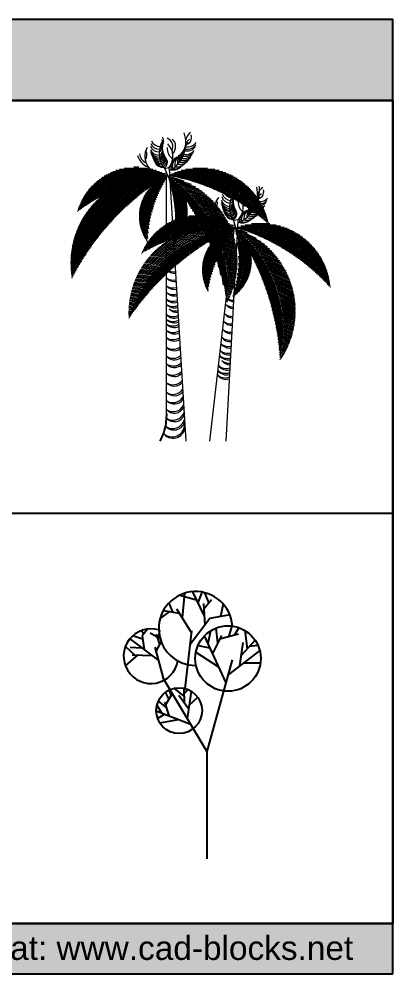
# Model space of a CAD drawing. Header units: millimetres. Extents: x 61831 to 121408, y 302 to 24841.
# Drawn here: x 111796 to 121408, y 302 to 24841 of the extents above; entities that cross this region are included whole.
import ezdxf

# ---------------------------------------------------------------- set-up
doc = ezdxf.new("R2010")
doc.units = ezdxf.units.MM
doc.layers.add('www.cad-blocks.net', color=7, linetype='Continuous')
doc.styles.get("Standard").update_dxf_attribs({"font": 'arial.ttf'})
pattern_1 = [(180, (-2142699.932414323, -996330.4275282267), (0, -29.1703125), [])]
pattern_2 = [(278.4415576072354, (-2142699.932414323, -996330.4275282267), (28.85428472503395, 4.2822172240944), [])]

# ---------------------------------------------------------------- blocks, each defined once
blk = doc.blocks.new('A$C42F82387')
at = {"lineweight": 0}
h = blk.add_hatch(dxfattribs=at)
h.set_pattern_fill('ANSI31', color=3, scale=9.187500000000002, angle=135, style=0)
h.set_pattern_definition(pattern_1)
edge = h.paths.add_edge_path()
edge.add_arc((1685.798546170394, 5480.013718019771), 1571.958444475407, 58.39961388715452, 164.7071174332246)
edge.add_arc((2087.424262181885, 4463.205722462393), 2393.193991167024, 79.84210066200382, 143.264631512149, ccw=False)
h = blk.add_hatch(dxfattribs=at)
h.set_pattern_fill('ANSI31', color=3, scale=9.187500000000002, angle=135, style=0)
h.set_pattern_definition(pattern_1)
edge = h.paths.add_edge_path()
edge.add_arc((3328.970523154305, 5235.13367240865), 1796.523936543321, 11.163224511919225, 117.47072805798939, ccw=False)
edge.add_arc((2787.47669638526, 4109.138900056925), 2735.078847048027, 32.60571043299483, 96.02824128313995)
h = blk.add_hatch(dxfattribs=at)
h.set_pattern_fill('ANSI31', color=3, scale=9.187500000000002, angle=135, style=0)
h.set_pattern_definition([(180, (-7378.981875555633, 401.5018819909383), (0, -29.1703125), [])])
edge = h.paths.add_edge_path()
edge.add_arc((2245.629228583741, 4591.279248615734), 2245.654920679152, 84.03010558761693, 190.3376091336871)
edge.add_arc((3391.26196632057, 3529.811959953258), 3418.848558810035, 105.47259236246629, 168.8951232126115, ccw=False)
h = blk.add_hatch(dxfattribs=at)
h.set_pattern_fill('ANSI31', color=75, scale=9.187500000000002, angle=233.4415576072354, style=0)
h.set_pattern_definition(pattern_2)
h.paths.add_polyline_path([(2479.19047268416, 6824.755215697434, 0.2840204884461169), (36.42699205530516, 4188.300960257686, -0.1370209948031534)])
h = blk.add_hatch(dxfattribs=at)
h.set_pattern_fill('ANSI31', color=75, scale=9.187500000000002, angle=233.4415576072354, style=0)
h.set_pattern_definition(pattern_2)
h.paths.add_polyline_path([(2509.491569144506, 6818.887506522187, 0.2840204884461169), (169.5028515048034, 5894.622832121422, -0.1370209948031534)])
h = blk.add_hatch(dxfattribs=at)
h.set_pattern_fill('ANSI31', color=3, scale=4.593750000000001, angle=114.135600002388, style=0)
h.set_pattern_definition([(205.6457576736574, (-541.8531330611004, 1807.27045106321), (6.31254071898675, -13.14833116817685), [])])
edge = h.paths.add_edge_path()
edge.add_arc((2889.698514931035, 5778.579631813198), 1122.827460339577, 109.6758632612743, 215.9833668073444)
edge.add_arc((3635.7897374514, 5548.048329498481), 1709.424279405016, 131.1183500361237, 194.5408808862688, ccw=False)
h = blk.add_hatch(dxfattribs=at)
h.set_pattern_fill('ANSI31', color=75, scale=9.187500000000002, angle=233.4415576072354, style=0)
h.set_pattern_definition(pattern_2)
h.paths.add_polyline_path([(2511.644032257856, 6835.8479259089, 0.2840204884461169), (1981.120460814258, 5118.861945776043, -0.1370209948031534)])
h = blk.add_hatch(dxfattribs=at)
h.set_pattern_fill('ANSI31', color=3, scale=9.187500000000002, angle=135, style=0)
h.set_pattern_definition([(342.6104607047673, (9967.098483104768, -2251.200880716926), (-8.7180311857386, -27.83708073042405), [])])
edge = h.paths.add_edge_path()
edge.add_arc((2034.565481914091, 4623.556822126389), 2245.654920679152, 332.27285157108025, 438.5803551171504, ccw=False)
edge.add_arc((624.0569063542935, 3952.995316410445), 3418.848558810035, 353.7153374921559, 417.137868342301)
h = blk.add_hatch(dxfattribs=at)
h.set_pattern_fill('ANSI31', color=75, scale=9.187500000000002, angle=233.4415576072354, style=0)
h.set_pattern_definition(pattern_2)
h.paths.add_polyline_path([(2479.19047268416, 6824.755215697434, -0.2840204884461169), (4022.359192488439, 3578.740002310231, 0.1370209948031534)])
h = blk.add_hatch(dxfattribs=at)
h.set_pattern_fill('ANSI31', color=3, scale=9.187500000000002, angle=135, style=0)
h.set_pattern_definition(pattern_1)
edge = h.paths.add_edge_path()
edge.add_arc((1884.087309194205, 5889.672816919112), 1122.827460339577, 311.40845157346826, 417.7159551195384, ccw=False)
edge.add_arc((1105.666656170317, 5827.559367368995), 1709.424279405016, 332.850937494544, 396.2734683446891)
h = blk.add_hatch(dxfattribs=at)
h.set_pattern_fill('ANSI31', color=3, scale=9.187500000000002, angle=135, style=0)
h.set_pattern_definition(pattern_1)
h.paths.add_polyline_path([(2483.808503887951, 6838.923008493475, -0.2840204884461169), (2626.750661088154, 5047.537049096522, 0.1370209948031534)])
h = blk.add_hatch(dxfattribs=at)
h.set_pattern_fill('ANSI31', color=75, scale=9.187500000000002, angle=233.4415576072354, style=0)
h.set_pattern_definition(pattern_2)
h.paths.add_polyline_path([(2500.242397968774, 6829.093450666936, -0.2840204884461169), (5091.503549968562, 5582.949117668155, 0.1370209948031534)])
h = blk.add_hatch(dxfattribs=at)
h.set_pattern_fill('ANSI31', color=3, scale=9.187500000000002, angle=135, style=0)
h.set_pattern_definition(pattern_1)
edge = h.paths.add_edge_path()
edge.add_arc((3281.889345812233, 4242.041114053929), 1571.958444475407, 51.8411714943899, 158.14867504046)
edge.add_arc((3564.750408626845, 3186.014914220817), 2393.193991167024, 73.2836582692392, 136.7061891193844, ccw=False)
h = blk.add_hatch(dxfattribs=at)
h.set_pattern_fill('ANSI31', color=3, scale=9.187500000000002, angle=128.4415576072353, style=0)
h.set_pattern_definition([(173.4415576072353, (-6303.620382200083, 232.1122098252599), (-3.33173420911695, -28.97941818787005), [])])
edge = h.paths.add_edge_path()
edge.add_arc((3736.548185189546, 3295.180675629155), 2245.654920679152, 77.47166319485231, 183.7791667409224)
edge.add_arc((4753.446558119525, 2109.809478995456), 3418.848558810035, 98.91414996970173, 162.3366808198469, ccw=False)
h = blk.add_hatch(dxfattribs=at)
h.set_pattern_fill('ANSI31', color=75, scale=9.187500000000002, angle=233.4415576072354, style=0)
h.set_pattern_definition(pattern_2)
h.paths.add_polyline_path([(4223.6810278716, 5487.363912463283, 0.2840204884461169), (1495.776440876143, 3147.167119974976, -0.1370209948031534)])
h = blk.add_hatch(dxfattribs=at)
h.set_pattern_fill('ANSI31', color=75, scale=9.187500000000002, angle=233.4415576072354, style=0)
h.set_pattern_definition(pattern_2)
h.paths.add_polyline_path([(4253.113640171447, 5478.073713819213, 0.2840204884461169), (1822.871734557077, 4827.123126429135, -0.1370209948031534)])
h = blk.add_hatch(dxfattribs=at)
h.set_pattern_fill('ANSI31', color=3, scale=4.593750000000001, angle=107.5771576096234, style=0)
h.set_pattern_definition([(199.0873152808927, (649.3274226861249, 847.7675791326983), (4.76947281856035, -13.7832837839874), [])])
edge = h.paths.add_edge_path()
edge.add_arc((4512.012023439835, 4401.14780042167), 1122.827460339577, 103.1174208685097, 209.4249244145798)
edge.add_arc((5226.890224265357, 4086.909114622169), 1709.424279405016, 124.559907643359, 187.9824384935041, ccw=False)
h = blk.add_hatch(dxfattribs=at)
h.set_pattern_fill('ANSI31', color=75, scale=9.187500000000002, angle=233.4415576072354, style=0)
h.set_pattern_definition(pattern_2)
h.paths.add_polyline_path([(4257.18917889455, 5494.677294979199, 0.2840204884461169), (3534.029104350542, 3849.522097918707, -0.1370209948031534)])
h = blk.add_hatch(dxfattribs=at)
h.set_pattern_fill('ANSI31', color=3, scale=4.593750000000001, angle=107.5771576096234, style=0)
h.set_pattern_definition([(315.1876183143907, (5463.157263381363, -251.4341535747735), (-10.27943628577995, -10.34697890611095), [])])
edge = h.paths.add_edge_path()
edge.add_arc((3525.670354997346, 4626.371480292648), 1122.827460339577, 304.85000918070364, 411.1575127267738, ccw=False)
edge.add_arc((2745.249400139277, 4653.57307743538), 1709.424279405016, 326.2924951017794, 389.7150259519245)
h = blk.add_hatch(dxfattribs=at)
h.set_pattern_fill('ANSI31', color=75, scale=9.187500000000002, angle=233.4415576072354, style=0)
h.set_pattern_definition(pattern_2)
h.paths.add_polyline_path([(4229.887035344713, 5500.911533515005, -0.2840204884461169), (4167.287728858559, 3704.922267773632, 0.1370209948031534)])
h = blk.add_hatch(dxfattribs=at)
h.set_pattern_fill('ANSI31', color=3, scale=9.187500000000002, angle=128.4415576072353, style=0)
h.set_pattern_definition([(336.0520183120027, (10625.96225744048, -4384.441418582683), (-11.84043625373955, -26.6591672913612), [])])
edge = h.paths.add_edge_path()
edge.add_arc((3530.552302108365, 3351.354006166315), 2245.654920679152, 325.71440917831563, 432.0219127243858, ccw=False)
edge.add_arc((2052.685015748895, 2846.284250009638), 3418.848558810035, 347.1568950993913, 410.5794259495364)
h = blk.add_hatch(dxfattribs=at)
h.set_pattern_fill('ANSI31', color=75, scale=9.187500000000002, angle=233.4415576072354, style=0)
h.set_pattern_definition([(231.0520183120029, (10625.96225744048, -4384.441418582683), (-22.68624778929645, 18.33688339359495), [])])
h.paths.add_polyline_path([(4223.6810278716, 5487.363912463283, -0.2840204884461169), (5386.002197241134, 2086.335544078938, 0.1370209948031534)])
h = blk.add_hatch(dxfattribs=at)
h.set_pattern_fill('ANSI31', color=3, scale=9.187500000000002, angle=135, style=0)
h.set_pattern_definition(pattern_1)
edge = h.paths.add_edge_path()
edge.add_arc((4886.338823358732, 3811.086062241906), 1796.523936543321, 4.60478211915472, 110.91228566522469, ccw=False)
edge.add_arc((4219.781296612578, 2754.307535146632), 2735.078847048027, 26.04726804023021, 89.46979889037534)
h = blk.add_hatch(dxfattribs=at)
h.set_pattern_fill('ANSI31', color=75, scale=9.187500000000002, angle=233.4415576072354, style=0)
h.set_pattern_definition(pattern_2)
h.paths.add_polyline_path([(4245.090685115632, 5489.269277917898, -0.2840204884461169), (6677.063906315394, 3955.314810570919, 0.1370209948031534)])
at = {"color": 35, "lineweight": 0}
for p, q in [((2463.38035308574, 708.725935358445), (2463.38035308574, 6833.102934612405)), ((2541.615332381043, 6837.225483054477), (2960.371668513937, -8.71014708536677e-05)), ((3576.890110156193, -8.71014708536677e-05), (4208.927819903896, 5497.462781087881)), ((4287.121682846395, 5492.622616911867), (3994.107762356827, -8.71014708536677e-05))]:
    blk.add_line(p, q, dxfattribs=at)
at = {"color": 3, "lineweight": 0}
for points in [[(2420.960076631411, 7000.641080951616), (2509.960634183444, 6796.046929412034), (2554.460912958995, 6822.733127441468), (2536.660801448728, 7036.222671653646), (2420.960076631411, 7000.641080951616)], [(4185.920786382412, 5668.749636222092), (4250.97086229673, 5455.32903339246), (4298.227932546492, 5476.757922487108), (4304.928359307014, 5690.883431800939), (4185.920786382412, 5668.749636222092)]]:
    blk.add_lwpolyline(points, dxfattribs=at)
for centre, radius, start, end in [((2161.369807456344, 7660.455693586446), 800.6496943541159, 298.4901388217252, 19.54398876923925), ((3272.415557344604, 7680.769976566844), 319.1456371844089, 127.6124724134061, 188.7443618400206), ((2914.117956571514, 7807.577876319127), 195.7080671545787, 283.8203187745041, 19.5913497278401), ((2275.173486669446, 7739.925859411225), 234.7470628656764, 202.5275484242141, 272.545705933918), ((2292.193103660989, 7811.501248812834), 234.7470628656764, 202.5275484242141, 272.545705933918), ((2895.040683587446, 7398.305387708453), 618.7805125893083, 148.6754139125862, 219.9903138819183), ((2206.026624295395, 7582.07591270074), 160.7966966241254, 296.4062863308575, 35.15578926214159), ((2214.088420552536, 7649.430113598479), 160.7966966241254, 296.4062863308575, 35.15578926214159), ((2231.108024651548, 7721.005496598002), 160.7966966241254, 296.4062863308575, 35.15578926214159), ((2397.533581046649, 7574.780229209144), 230.2769047630893, 334.205768810742, 67.51893051954899), ((2168.519125543491, 7317.986979900663), 463.5940238397985, 322.5706687204531, 44.44611069309217), ((2440.844051245876, 7572.125674651448), 258.6738913826697, 315.7757889564337, 48.74691753484581), ((3224.362149911234, 7422.269603318135), 319.1456371844089, 127.6124724134061, 188.7443618400206), ((3253.257051450841, 7513.619463269984), 319.1456371844089, 127.6124724134061, 188.7443618400206), ((3001.244490447993, 7768.622765207205), 264.7856631055259, 258.3169384150197, 323.6267243060121), ((3010.680238942965, 7830.793337923889), 264.7856631055259, 258.3169384150197, 323.6267243060121), ((2076.109925617595, 7423.408308675374), 305.4318627679659, 186.4071189440878, 242.9649608372325), ((2342.054081213268, 7318.540037567502), 437.9427064617533, 148.4127575464367, 286.3668482787991), ((1774.331252173142, 7361.068134783658), 188.5421190608613, 317.1570716819517, 34.27488127779104), ((2267.111690412072, 7672.571658513487), 234.7470628656764, 202.5275484242141, 272.545705933918), ((2267.602057056341, 7586.071500523663), 234.7470628656764, 202.5275484242141, 272.545705933918), ((2273.449993974937, 7536.033433964047), 234.7470628656764, 202.5275484242141, 272.545705933918), ((2281.279868516969, 7495.426607489477), 234.7470628656764, 202.5275484242141, 272.545705933918), ((2291.167621808403, 7457.576310629382), 234.7470628656764, 202.5275484242141, 272.545705933918), ((2206.516990939665, 7495.575754710859), 160.7966966241254, 296.4062863308575, 35.15578926214159), ((2212.364927857809, 7445.5376881513), 160.7966966241254, 296.4062863308575, 35.15578926214159), ((2220.194802400074, 7404.930861676614), 160.7966966241254, 296.4062863308575, 35.15578926214159), ((2230.082551566025, 7367.080562767871), 160.7966966241254, 296.4062863308575, 35.15578926214159), ((2245.978338433561, 7320.233736726928), 160.7966966241254, 296.4062863308575, 35.15578926214159), ((2264.325974089588, 7277.407525941126), 160.7966966241254, 296.4062863308575, 35.15578926214159), ((2781.336387160962, 7515.214746002435), 297.4023455349918, 173.9573953614463, 239.0723010402819), ((3066.538629480157, 7167.443764152478), 319.1456371844089, 127.6124724134061, 188.7443618400206), ((3109.279447577559, 7218.039266320971), 319.1456371844089, 127.6124724134061, 188.7443618400206), ((3142.812117217065, 7264.591921252206), 319.1456371844089, 127.6124724134061, 188.7443618400206), ((3175.089397293938, 7317.259965211219), 319.1456371844089, 127.6124724134061, 188.7443618400206), ((2913.27187096428, 7528.041514141958), 264.7856631055259, 258.3169384150197, 323.6267243060121), ((2943.930428398715, 7588.570969471715), 264.7856631055259, 258.3169384150197, 323.6267243060121), ((2962.544623582027, 7633.051152249136), 264.7856631055259, 258.3169384150197, 323.6267243060121), ((2991.439525121415, 7724.401012200666), 264.7856631055259, 258.3169384150197, 323.6267243060121), ((2115.249387606324, 7439.861783335196), 405.7640102101584, 193.1710026267056, 252.6280039787517), ((2309.914976441156, 7412.180949624402), 234.7470628656764, 202.5275484242141, 272.545705933918), ((2330.067223140053, 7370.310645808648), 234.7470628656764, 202.5275484242141, 272.545705933918), ((2347.21848745241, 7337.867119611685), 234.7470628656764, 202.5275484242141, 272.545705933918), ((2367.738745839888, 7292.63081468171), 234.7470628656764, 202.5275484242141, 272.545705933918), ((2385.863754688864, 7266.573001081859), 234.7470628656764, 202.5275484242141, 272.545705933918), ((2281.017995715694, 7244.716028821167), 160.7966966241254, 296.4062863308575, 35.15578926214159), ((2306.653679723211, 7202.135068868905), 160.7966966241254, 296.4062863308575, 35.15578926214159), ((2328.127068220259, 7171.560641630356), 160.7966966241254, 296.4062863308575, 35.15578926214159), ((2891.926265534916, 7024.346553283198), 319.1456371844089, 127.6124724134061, 188.7443618400206), ((2931.828855617117, 7050.19196240462), 319.1456371844089, 127.6124724134061, 188.7443618400206), ((2998.581136348294, 7101.692947872805), 319.1456371844089, 127.6124724134061, 188.7443618400206), ((2736.763610019101, 7312.474496803603), 264.7856631055259, 258.3169384150197, 323.6267243060121), ((2804.721103150965, 7378.225313083276), 264.7856631055259, 258.3169384150197, 323.6267243060121), ((2847.4619212486, 7428.82081525174), 264.7856631055259, 258.3169384150197, 323.6267243060121), ((2880.994590888091, 7475.373470182974), 264.7856631055259, 258.3169384150197, 323.6267243060121), ((2630.108739205491, 7235.12810221385), 264.7856631055259, 258.3169384150197, 323.6267243060121), ((2670.011329287692, 7260.973511335273), 264.7856631055259, 258.3169384150197, 323.6267243060121), ((4150.610180833814, 6489.010757016869), 234.7470628656764, 195.9691060317097, 265.9872635405085), ((4702.318817370469, 6009.663696290176), 618.7805125893083, 142.1169715198302, 213.4318714887641), ((4054.505409253776, 6336.921088489857), 160.7966966241254, 289.8478439374717, 28.59734686934726), ((4079.588732465912, 6406.084151405499), 160.7966966241254, 289.8478439374717, 28.59734686934726), ((4003.39109797639, 6353.895856927884), 800.6496943541159, 291.931696428714, 12.98554637647471), ((4228.223824062501, 6241.807238266199), 230.2769047630893, 327.6473264182287, 60.96048812716312), ((4270.947670698864, 6234.223280370185), 258.6738913826697, 309.2173465631006, 42.18847514209362), ((5109.486248770714, 6247.17732139177), 319.1456371844089, 121.0540300200746, 182.1859194471579), ((4768.01696245659, 6414.078911149678), 195.7080671545787, 277.2618763822297, 13.03290733524627), ((4491.752753205874, 6464.515094430892), 367.5727618204124, 326.651329588276, 14.51130671958185), ((4143.840503219704, 5993.580596106396), 437.9427064617533, 141.854315153674, 279.8084058861892), ((3584.690341176814, 6100.67376093864), 188.5421190608613, 310.5986292896389, 27.71643888526511), ((4100.432239567657, 6267.864956249432), 234.7470628656764, 195.9691060317097, 265.9872635405085), ((4100.526728489262, 6217.486413762999), 234.7470628656764, 195.9691060317097, 265.9872635405085), ((4109.824836764092, 6353.855053991407), 234.7470628656764, 195.9691060317097, 265.9872635405085), ((4125.526844081571, 6419.847689214082), 234.7470628656764, 195.9691060317097, 265.9872635405085), ((4029.410804738945, 6184.938355525468), 160.7966966241254, 289.8478439374717, 28.59734686934726), ((4029.505293661001, 6134.559813038919), 160.7966966241254, 289.8478439374717, 28.59734686934726), ((4032.645954420979, 6093.324421180943), 160.7966966241254, 289.8478439374717, 28.59734686934726), ((4038.803401935613, 6270.928453267152), 160.7966966241254, 289.8478439374717, 28.59734686934726), ((3971.378014457718, 6012.851732090006), 463.5940238397985, 316.0122263274803, 37.88766830051477), ((4602.711607214791, 6138.794903856215), 297.4023455349918, 167.39895296857, 232.5138586475029), ((4971.278122515258, 5897.162430819131), 319.1456371844089, 121.0540300200746, 182.1859194471579), ((5032.222272734289, 5995.857105446725), 319.1456371844089, 121.0540300200746, 182.1859194471579), ((5071.361753622768, 6083.308882352438), 319.1456371844089, 121.0540300200746, 182.1859194471579), ((4835.332349166696, 6322.614959781997), 264.7856631055259, 251.7584960224642, 317.0682819132804), ((4850.124008246639, 6365.427429993964), 264.7856631055259, 251.7584960224642, 317.0682819132804), ((4866.59892004283, 6426.113431204642), 264.7856631055259, 251.7584960224642, 317.0682819132804), ((3932.377007505434, 6140.013259875974), 405.7640102101584, 186.6125602339128, 246.0695615863408), ((3891.614419137317, 6128.137835559442), 305.4318627679659, 179.8486765511256, 236.4065184454252), ((4103.667389249007, 6176.251021905082), 234.7470628656764, 195.9691060317097, 265.9872635405085), ((4109.167303200797, 6137.51907663927), 234.7470628656764, 195.9691060317097, 265.9872635405085), ((4122.607068462428, 6090.279529476138), 234.7470628656764, 195.9691060317097, 265.9872635405085), ((4137.845152077236, 6046.381509060979), 234.7470628656764, 195.9691060317097, 265.9872635405085), ((4151.178586708033, 6012.191338242505), 234.7470628656764, 195.9691060317097, 265.9872635405085), ((4166.397820458064, 5964.90731121385), 234.7470628656764, 195.9691060317097, 265.9872635405085), ((4038.14586404062, 6054.592474351266), 160.7966966241254, 289.8478439374717, 28.59734686934726), ((4048.586941150206, 6006.236657130918), 160.7966966241254, 289.8478439374717, 28.59734686934726), ((4061.92304287717, 5961.595101880936), 160.7966966241254, 289.8478439374717, 28.59734686934726), ((4074.77191776727, 5927.21103603638), 160.7966966241254, 289.8478439374717, 28.59734686934726), ((4095.376385629803, 5881.980710489683), 160.7966966241254, 289.8478439374717, 28.59734686934726), ((4113.217142050155, 5849.153748631048), 160.7966966241254, 289.8478439374717, 28.59734686934726), ((4656.512470092115, 5638.50781529997), 319.1456371844089, 121.0540300200746, 182.1859194471579), ((4699.105907460049, 5659.626550135588), 319.1456371844089, 121.0540300200746, 182.1859194471579), ((4771.303620576844, 5703.166287247215), 319.1456371844089, 121.0540300200746, 182.1859194471579), ((4846.326226397388, 5760.724947152899), 319.1456371844089, 121.0540300200746, 182.1859194471579), ((4697.167099252023, 6087.831732320199), 264.7856631055259, 251.7584960224642, 317.0682819132804), ((4735.248718058501, 6136.468508248283), 264.7856631055259, 251.7584960224642, 317.0682819132804), ((4772.620111110853, 6193.100134463435), 264.7856631055259, 251.7584960224642, 317.0682819132804), ((4796.192868277532, 6235.1631828764), 264.7856631055259, 251.7584960224642, 317.0682819132804), ((4181.427981760382, 5936.949846260664), 234.7470628656764, 195.9691060317097, 265.9872635405085), ((4420.483065635359, 5877.813892729442), 264.7856631055259, 251.7584960224642, 317.0682819132804), ((4463.076503003977, 5898.932627564973), 264.7856631055259, 251.7584960224642, 317.0682819132804), ((4535.274216120088, 5942.472364676774), 264.7856631055259, 251.7584960224642, 317.0682819132804), ((4610.296821940414, 6000.031024582458), 264.7856631055259, 251.7584960224642, 317.0682819132804), ((4658.536785318996, 6045.41371186023), 264.7856631055259, 251.7584960224642, 317.0682819132804)]:
    blk.add_arc(centre, radius, start, end, dxfattribs=at)
at = {"lineweight": 0}
for centre in [(4894.566189775753, 5806.107634430904), (4933.196503708561, 5848.525654890669)]:
    blk.add_arc(centre, 319.1456371844089, 121.0540300200746, 182.1859194471579, dxfattribs=at)
at = {"color": 75, "lineweight": 0}
for centre, radius, start, end in [((2633.40238198881, 5266.614874003288), 300.5131243558939, 235.5440552739883, 274.3435619408107), ((2666.027885973541, 5203.563955055615), 274.21728588413, 222.3534022465712, 268.4185196293889), ((2633.40238198881, 5092.000176810114), 300.5131243558939, 235.5440552739883, 276.3799448127972), ((2666.027885973541, 5028.949257862354), 274.21728588413, 222.3534022465712, 270.6543925016966), ((2633.40238198881, 4850.689767209034), 300.5131243558939, 235.5440552739883, 279.2006879022584), ((2666.027885973541, 4787.638848261187), 274.21728588413, 222.3534022465712, 273.7378504004549), ((2633.40238198881, 4654.248214999396), 300.5131243558939, 235.5440552739883, 281.5069072716823), ((2666.027885973541, 4591.197296051665), 274.21728588413, 222.3534022465712, 276.2480650612133), ((2666.027885973541, 4380.204507164664), 274.21728588413, 222.3534022465712, 278.9502429963502), ((2633.40238198881, 4443.255426112482), 300.5131243558939, 235.5440552739883, 283.9986975006996), ((2633.40238198881, 4238.228368677846), 300.5131243558939, 235.5440552739883, 286.4393869679461), ((2666.027885973541, 4175.177449730116), 274.21728588413, 222.3534022465712, 281.5876631299381), ((2666.027885973541, 4007.8383422884), 274.21728588413, 222.3534022465712, 283.7528737377514), ((2633.40238198881, 4070.889261235869), 300.5131243558939, 235.5440552739883, 288.4490768706981), ((4224.128782767104, 3855.442001923082), 274.21728588413, 215.7949598537024, 261.8600772362903), ((4198.918246541754, 3921.806681939204), 300.5131243558939, 228.985612880817, 267.7851195477622), ((2633.40238198881, 3896.27456404284), 300.5131243558939, 235.5440552739883, 290.566452865788), ((2666.027885973541, 3833.223645094935), 274.21728588413, 222.3534022465712, 286.0281679821879), ((2633.40238198881, 3765.313519707248), 300.5131243558939, 235.5440552739883, 292.1702259975784), ((2666.027885973541, 3702.262600759605), 274.21728588413, 222.3534022465712, 287.7477048209424), ((4204.184883981463, 3681.970005978226), 274.21728588413, 215.7949598537024, 264.0959501083601), ((4178.97434775588, 3748.334685994465), 300.5131243558939, 228.985612880817, 269.8215024198101), ((2633.40238198881, 3501.971081405973), 300.5131243558939, 235.5440552739883, 295.4433445717145), ((2666.027885973541, 3438.920162458358), 274.21728588413, 222.3534022465712, 291.2473759891312), ((2701.204589776549, 3647.483333831602), 300.5131243558939, 235.5440552739883, 280.3283170550471), ((2733.830093761266, 3584.432414883871), 274.21728588413, 222.3534022465712, 274.9663828825288), ((4176.623227016957, 3442.238763026377), 274.21728588413, 215.7949598537024, 267.1794080077634), ((4151.412690791141, 3508.603443042528), 300.5131243558939, 228.985612880817, 272.6422455097348), ((2633.40238198881, 3378.285655409367), 300.5131243558939, 235.5440552739883, 297.0062720960142), ((2666.027885973541, 3315.234736461578), 274.21728588413, 222.3534022465712, 292.9141110778266), ((2633.40238198881, 3261.875847751224), 300.5131243558939, 235.5440552739883, 298.4943739802425), ((2666.027885973541, 3198.824928803639), 274.21728588413, 222.3534022465712, 294.4985405350135), ((4154.186338841755, 3247.082749838482), 274.21728588413, 215.7949598537024, 269.6896226682462), ((4128.97580261594, 3313.447429854401), 300.5131243558939, 228.985612880817, 274.9484648791982), ((2633.40238198881, 3094.53674030945), 300.5131243558939, 235.5440552739883, 300.6659246512652), ((2666.027885973541, 3031.485821361661), 274.21728588413, 222.3534022465712, 296.806409626855), ((4130.08745774116, 3037.470725154453), 274.21728588413, 215.7949598537024, 272.3918006037963), ((4104.876921515563, 3103.83540517043), 300.5131243558939, 228.985612880817, 277.4402551081865), ((2633.40238198881, 2912.236105997879), 300.5131243558939, 235.5440552739883, 303.0808862564533), ((2666.027885973541, 2849.185187050382), 274.21728588413, 222.3534022465712, 299.3672446825834), ((4062.346520449835, 2733.906052820683), 300.5131243558939, 228.985612880817, 281.8906344783881), ((4087.557056675418, 2667.541372804706), 274.21728588413, 215.7949598537024, 277.1944313448263), ((4106.669962263346, 2833.785391402118), 274.21728588413, 215.7949598537024, 275.0292207373182), ((4081.459426037749, 2900.150071418386), 300.5131243558939, 228.985612880817, 279.8809445750979), ((2633.40238198881, 2664.376061852767), 300.5131243558939, 235.5440552739883, 306.4611491128329), ((2666.027885973541, 2601.32514290492), 274.21728588413, 222.3534022465712, 302.9419253846533), ((4067.613157889326, 2494.069376859996), 274.21728588413, 215.7949598537024, 279.4697255899861), ((4042.40262166351, 2560.434056875943), 300.5131243558939, 228.985612880817, 284.0080104737249), ((2633.40238198881, 2431.067225797604), 300.5131243558939, 235.5440552739883, 309.7655443304981), ((2666.027885973541, 2368.016306849669), 274.21728588413, 222.3534022465712, 306.4256750310086), ((2633.40238198881, 2233.694544697217), 300.5131243558939, 235.5440552739883, 312.6739143842821), ((2666.027885973541, 2170.643625749661), 274.21728588413, 222.3534022465712, 309.4832648809342), ((4052.655231351047, 2363.965358600959), 274.21728588413, 215.7949598537024, 281.1892624285426), ((4027.444695125465, 2430.330038616907), 300.5131243558939, 228.985612880817, 285.611783604594), ((4106.555568290991, 2239.162130429038), 274.21728588413, 215.7949598537024, 268.4079404904779), ((4081.345032064943, 2305.526810444957), 300.5131243558939, 228.985612880817, 273.7698746630078), ((2633.40238198881, 2000.874929381396), 300.5131243558939, 235.5440552739883, 316.2682327359954), ((2666.027885973541, 1937.824010433491), 274.21728588413, 222.3534022465712, 313.2507183884268), ((4008.450220679122, 1979.470254894091), 274.21728588413, 215.7949598537024, 286.3556686852788), ((3983.239684453758, 2045.834934910126), 300.5131243558939, 228.985612880817, 290.4478297035462), ((4022.577150754587, 2102.34626740541), 274.21728588413, 215.7949598537024, 284.68893359607), ((3997.366614529004, 2168.71094742127), 300.5131243558939, 228.985612880817, 288.8849021792889), ((2633.40238198881, 1752.446705361224), 300.5131243558939, 235.5440552739883, 320.3500883020765), ((2666.027885973541, 1689.39578641361), 274.21728588413, 222.3534022465712, 317.5134526303162), ((3995.154287066704, 1863.822248130666), 274.21728588413, 215.7949598537024, 287.9400981419747), ((3969.943750841339, 1930.186928146875), 300.5131243558939, 228.985612880817, 291.935931586802), ((2633.40238198881, 1505.075853367925), 300.5131243558939, 235.5440552739883, 324.7499038022053), ((2666.027885973541, 1442.024934420224), 274.21728588413, 222.3534022465712, 322.0877322138518), ((2633.40238198881, 1293.262426921639), 300.5131243558939, 235.5440552739883, 328.8828953652597), ((2666.027885973541, 1230.211507974142), 274.21728588413, 222.3534022465712, 326.3621008629869), ((2633.40238198881, 1060.442811605964), 300.5131243558939, 235.5440552739883, 333.9960676273182), ((2666.027885973541, 997.3918926581464), 274.21728588413, 222.3534022465712, 331.6119118856648), ((2633.40238198881, 840.9749802375809), 300.5131243558939, 235.5440552739883, 339.700015527857), ((2621.607456117737, 640.2378080341805), 314.4216539404626, 233.4819902522663, 345.4805372628499), ((2652.306598797368, 581.1904281673851), 291.4385040723083, 221.6394896282029, 342.438118474132), ((2666.027885973541, 777.9240612899375), 274.21728588413, 222.3534022465712, 337.3964991980653), ((2610.361086132994, 435.8251806779954), 322.7972492876289, 225.2367054995949, 2.196437787789226), ((2634.463974811035, 384.9934227331614), 308.2528508548707, 215.3535680833801, 351.7266852038235)]:
    blk.add_arc(centre, radius, start, end, dxfattribs=at)
at = {"color": 35}
blk.add_spline([(2463.38035308574, 708.725935358445), (2416.980103410169, 309.8815346855044), (2290.915735301242, -8.71014708536677e-05)], degree=3, dxfattribs=at)
blk = doc.blocks.new('A$C29A309B8')
at = {"color": 3}
for p, q in [((1443.840138933883, 6779.590311912885), (1867.911717825817, 6655.981729862753)), ((1561.477025893982, 6825.898511629675), (1503.105505160449, 6195.16000318592)), ((1765.116586223507, 6866.87564742691), (2072.686575720145, 6235.866775706854)), ((2009.153169027311, 6857.034168438295), (1905.592096326494, 6578.676875890065)), ((2260.021450503264, 6659.022818520702), (2062.518857414063, 6417.390609909235)), ((2081.120606021635, 6841.827699003457), (2191.63170450386, 6575.352193675128)), ((1022.079607079402, 6386.072951928079), (1423.918560525199, 6319.370633959545)), ((1161.201918869236, 6574.903096204922), (1257.608059704609, 6346.9769568712)), ((1353.768986621188, 6429.405474464795), (1746.707264851037, 5813.052468062997)), ((2054.404949452437, 6562.247857029179), (2085.636218927015, 6004.677356847627)), ((2554.532621603386, 6556.218424224186), (2485.945899292376, 6229.687395219786)), ((933.0333602529427, 6166.915022237583), (1185.125836894062, 6359.008474053298)), ((2218.531460465354, 6179.851193104441), (1712.210875058663, 5512.452433786828)), ((2729.484590842534, 6275.07403742287), (2218.531460465354, 6179.851193104441)), ((615.6666634929279, 5908.076186208964), (471.973110969906, 5729.126140571439)), ((2367.370117863655, 5929.572971153662), (2415.586387115385, 5548.654379368796)), ((2783.400466089035, 5984.789811498318), (2693.49857112141, 5709.773599361339)), ((2851.94436143458, 5751.764763805324), (2964.723132268802, 5942.131007055847)), ((156.0393960305955, 5653.977997097834), (886.0694704499329, 5111.092077071786)), ((238.4752311623015, 5739.386225153554), (483.5509163010865, 5656.530453100197)), ((455.8929269546934, 5869.039474837547), (515.6397054397821, 5783.506722970029)), ((471.973110969906, 5729.126140571439), (528.0821099909372, 5377.308914364876)), ((677.5896120207326, 5813.759593979492), (857.4626044526522, 5708.828379033752)), ((834.7458363921614, 5777.335069727742), (921.324149653432, 5516.241867049517)), ((922.2976913606835, 5877.824441547309), (882.7088504058629, 5632.693571559423)), ((2072.17564108035, 5728.516630071426), (2628.443410237669, 4528.442913487852)), ((2229.074940906488, 5858.159513257975), (2166.369121351207, 5525.306726111659)), ((2513.645328452214, 5741.267648655346), (2279.474910369376, 5281.296031765793)), ((2948.4291192198, 5777.335069727742), (2467.060648892613, 5649.763219724009)), ((3113.231889495655, 5872.272468960298), (3172.727245487098, 5395.772469056021)), ((44.1018289118656, 5459.980037261827), (278.4740669931343, 5243.93157083181)), ((170.3418561246799, 5439.515462454649), (460.3974424144544, 5427.642529810088)), ((798.0609540459409, 5439.515462454649), (1012.236921571021, 4640.270125796385)), ((960.9565899814042, 5590.333269461298), (825.5032916504424, 5337.108266115807)), ((1911.990767123847, 5487.174305415225), (2211.727884063774, 5427.451229234262)), ((3065.099148403096, 5560.806724210772), (2981.738250459355, 4960.124766721689)), ((3378.288248266035, 5622.602206317162), (3018.592627907114, 5225.69003933471)), ((3453.936400654842, 5485.403888132838), (3229.918870269132, 5458.881526939171)), ((43.88823409365432, 4960.378485951638), (375.2573025590391, 5240.08265097993)), ((218.3492330218724, 5246.322642650492), (731.6733743910154, 5225.908534084483)), ((1857.774301148791, 5315.365030681925), (2439.157576774989, 4936.801920165839)), ((3497.195600799416, 5359.764824610211), (2684.436599673543, 4729.623351130351)), ((3515.148728944972, 5028.638515115956), (3071.212565444541, 5029.495240140219)), ((1069.690147388232, 4280.696378178814), (1158.143349634003, 4098.495933161503)), ((1253.664458377461, 4256.474554291992), (1073.298274949397, 3958.17398668643)), ((1217.512137248181, 4196.683646106721), (1181.73899365231, 4347.381613844605)), ((1290.489754395385, 4384.414768362367), (1552.142636772289, 4173.398599982385)), ((1417.699367611494, 4204.169732216287), (1667.798175034506, 3861.158311603249)), ((1545.360671221279, 4387.572506357836), (1557.227918769539, 4012.805818722183)), ((1650.165238463189, 4355.268432206423), (1550.255743714413, 4232.986525347056)), ((1733.039525123357, 4313.036292505545), (1630.16875512588, 3600.527495906783)), ((852.128061483003, 3947.395269983397), (982.3985334249155, 3749.294606124058)), ((887.0435467095231, 4050.600761509682), (1096.541218516708, 3882.230993501908)), ((1052.263197597116, 4026.903092848203), (1158.001670084588, 3681.417759975571)), ((1903.086942847061, 4155.02464713221), (1679.122924025054, 3939.596368158825)), ((836.1578261017567, 3805.821830981331), (1699.795009789144, 3471.995400768479)), ((872.8458937901305, 3606.403706600518), (1052.820578807339, 3722.073985634088)), ((929.0853856650938, 3493.525599482593), (1405.918044077029, 3585.589280511813))]:
    blk.add_line(p, q, dxfattribs=at)
at = {"color": 23}
for p, q in [((1582.099296330416, 4378.665818383284), (1752.32079482569, 5861.968523135794)), ((2791.272894848618, 5113.480260086108), (2135.894505604287, 2758.741898183631)), ((1003.677455096768, 4654.602675153648), (2135.894505604287, 2758.741898183631)), ((2135.894505604287, 2758.741898183631), (2135.894505604287, 4.322984750615433e-05))]:
    blk.add_line(p, q, dxfattribs=at)
at = {"color": 3}
for centre, radius in [((2682.576947156151, 5149.547681158969), 841.3054131908336), ((1425.04814656607, 3811.079360205658), 588.9137892335835)]:
    blk.add_circle(centre, radius, dxfattribs=at)
for centre, radius, start, end in [((1849.2413481845, 5922.318960376033), 948.2954764354615, 3.682736822271719, 270.636323880098), ((701.5933004691033, 5209.898118398742), 703.4458055267296, 73.47226734471423, 350.1889376981201)]:
    blk.add_arc(centre, radius, start, end, dxfattribs=at)
blk = doc.blocks.new('FORMAT')
at = {"layer": 'www.cad-blocks.net', "true_color": 0x546d8e}
h = blk.add_hatch(color=155, dxfattribs=at)
h.set_gradient(color1=(68, 68, 68), color2=(84, 109, 142), tint=1)
h.paths.add_polyline_path([(69289.48238086901, 24841.09229199345), (69289.48238086904, 22745.23061004177), (121407.7163966612, 22745.2306100418), (121407.7163966612, 24841.0922919935)])
h = blk.add_hatch(color=155, dxfattribs=at)
h.set_gradient(color1=(68, 68, 68), color2=(84, 109, 142), tint=1)
h.paths.add_polyline_path([(69289.48238086922, 1594.025099117437), (69289.48238086923, 301.6633720743521), (121407.7163966615, 301.6633720743506), (121407.7163966615, 1594.025099117435)])
at = {"layer": 'www.cad-blocks.net', "color": 155, "true_color": 0x546d8e}
for p, q in [((69289.48238086903, 24841.09229199345), (121407.7163966612, 24841.0922919935)), ((121407.7163966615, 301.6633720743507), (121407.7163966612, 24841.0922919935)), ((121407.7163966615, 22745.23061004177), (69289.48238086901, 22745.23061004177)), ((69289.48238086903, 22745.23061004177), (121407.7163966613, 22745.23061004177)), ((69289.48238086903, 22745.23061004177), (121407.7163966612, 22745.2306100418)), ((69289.48238086901, 12142.62327576025), (121407.7163966615, 12142.62327576025)), ((69289.48238086923, 1594.025099117437), (121407.7163966615, 1594.025099117435)), ((69289.48238086923, 1594.025099117437), (121407.7163966616, 1594.025099117435)), ((69289.48238086923, 301.6633720743521), (121407.7163966616, 301.6633720743507))]:
    blk.add_line(p, q, dxfattribs=at)
blk.add_lwpolyline([(69289.48238086903, 22745.23061004177), (121407.7163966615, 22745.23061004177), (121407.7163966615, 1594.025099117439), (69289.48238086903, 1594.02509911744)], close=True, dxfattribs=at)
at = {"layer": 'www.cad-blocks.net', "insert": (98306.83889276435, 1275.486854420665), "char_height": 614.25, "attachment_point": 1}
blk.add_mtext_dynamic_manual_height_columns('{\\C255;\\c16777215;download more free cad collection at: www.cad-blocks.net}', width=45138.16319488416, gutter_width=12.5, heights=[0], dxfattribs=at)

msp = doc.modelspace()

# ---------------------------------------------------------------- block references
for name, p in [('FORMAT', (0, 0)), ('A$C42F82387', (113121.8526121408, 13991.97276520049)), ('A$C29A309B8', (114485.2830601484, 3257.829264574546))]:
    msp.add_blockref(name, p)

doc.saveas('drawing.dxf')
